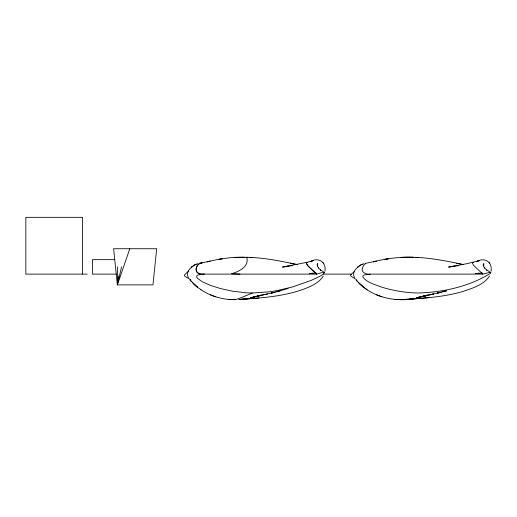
<?xml version="1.0" encoding="UTF-8"?>
<svg xmlns="http://www.w3.org/2000/svg" width="517" height="517" viewBox="0 0 517 517"><rect width="100%" height="100%" fill="white"/><g stroke="black" fill="none" stroke-linecap="round" stroke-linejoin="round"><path stroke-width="0.78" d="M117.508 266.804L117.359 284.88L152.954 284.88L156.703 248.735L113.611 248.735L117.359 284.88L129.806 248.735M317.419 264.478L317.438 266.048L317.716 263.702L317.115 264.866L317.528 264.155M483.569 264.478L483.589 266.048L483.867 263.702L482.994 265.04M317.322 265.473L317.348 264.969M483.473 265.473L483.498 264.969M324.909 271.238C326.492 262.281 318.911 256.988 310.782 261.344L313.425 260.633M491.053 271.238C492.643 262.281 485.062 256.988 476.926 261.344L479.576 260.633M118.445 275.845L117.359 284.88L121.56 266.804M317.528 264.019L317.49 266.145L318.485 268.058L318.226 267.709L320.663 270.126L320.353 269.9L324.314 272.336M483.679 264.019L483.641 266.145L484.636 268.058L484.371 267.709L486.807 270.126L486.503 269.9L490.465 272.336M234.66 299.246L234.531 299.556L235.552 299.556A400.927 6.43 -26.1 0 0 245.497 295.911L252.445 292.99L269.241 291.866L277.409 290.548L292.751 286.877L311.622 280.227L320.152 276.149L322.879 274.508L324.702 272.504L320.941 272.834L316.701 274.12L204.228 274.12C194.108 276.369 193.694 263.702 202.121 262.92L199.698 263.295L210.128 261.143L207.194 261.822C219.337 258.765 231.842 256.943 244.386 257.214M365.745 263.844C365.506 262.474 362.766 266.636 362.54 267.696C360.362 272.485 366.643 274.695 370.379 274.12L482.852 274.12L489.722 272.33L490.846 272.504L490.581 273.26C469.287 286.56 443.496 292.189 418.596 292.99C405.897 292.842 393.237 290.748 381.119 286.948C374.812 284.408 367.07 282.773 362.824 277.047L362.934 275.845L364.168 274.921L370.379 274.12M323.287 276.078C318.911 283.161 310.639 286.437 303.24 289.352C284.143 296.112 263.812 297.876 243.733 299.084M489.437 276.078C483.595 285.113 472.26 288.247 462.696 291.53C445.531 296.525 427.643 297.999 409.884 299.084M307.201 262.345L306.187 262.933L307.35 265.273L316.701 274.12L308.384 266.507L306.187 262.933L306.678 262.371L312.785 260.801M246.137 257.628L246.764 257.369C249.368 266.74 238.957 271.574 231.655 273.745L239.959 274.12M192.188 266.598L191.212 267.515L194.495 264.962L197.765 263.67M358.339 266.598L357.363 267.515L360.64 264.962L363.916 263.67M191.749 266.998C188.705 269.435 185.797 273.739 188.401 277.558M357.9 266.998C354.856 269.435 351.948 273.739 354.552 277.558M188.608 271.121L185.532 273.913M354.08 271.748L351.683 273.913M185.189 274.417L184.343 275.128L184.731 276.143L190.818 279.826M351.34 274.417L350.487 275.128L350.881 276.143L356.284 279.51M192.983 265.964L196.13 264.193M359.134 265.964L362.281 264.193M258.293 295.866L258.733 295.763L253.698 297.055L261.35 294.948M276.601 291.762L288.15 288.486M427.501 294.948L419.849 297.055L423.675 296.067M275.238 292.157L271.154 293.12L280.557 290.754M441.389 292.157L437.304 293.12L446.707 290.754L442.746 291.762L445.383 291.09M273.991 292.448L250.241 297.747M440.135 292.448L425.181 295.84L433.776 293.934L430.609 294.703M267.632 293.934L259.036 295.84M423.184 296.331L427.585 295.336L416.392 297.747L420.903 296.81M478.936 260.801L466.399 263.773L448.53 267.089L454.301 266.139L453.222 266.333M257.033 296.331L261.434 295.336L257.983 296.112M306.678 262.371L282.379 267.089L288.15 266.139L287.071 266.333M254.177 296.932L254.752 296.81M424.134 296.112L428.496 295.175M250.939 297.579L256.18 296.519M417.09 297.579L422.331 296.519M365.771 263.302L376.279 261.143L373.339 261.822C386.341 258.519 399.77 256.742 413.199 257.266M283.807 266.837L289.539 266.061M449.958 266.837L455.69 266.061M290.289 265.964L292.628 265.68M456.44 265.964L458.081 265.751L457.707 265.79M253.517 298.425L258.836 297.992M394.348 299.362L400.888 299.66L414.169 298.71C393.385 302.277 370.017 296.693 356.187 279.975L357.344 281.364M243.391 299.169L248.018 298.71L238.899 299.479L243.449 299.13M429.562 297.579L419.668 298.425M239.106 299.498L253.227 298.393L248.574 298.781M409.574 299.175L419.371 298.393L414.724 298.781M316.217 273.008L310.071 273.48M482.367 273.008L476.222 273.48M405.108 299.505L409.542 299.169M309.89 273.487L312.837 273.273M476.041 273.487L478.916 273.28L475.485 273.512M312.766 273.28L309.334 273.512M236.851 257.311L234.311 257.447L247.048 257.266M402.995 257.311L400.462 257.447C421.678 256.154 442.759 260.057 463.381 264.626L456.653 263.205M473.352 262.345L472.338 262.933L473.501 265.273L482.852 274.12M114.845 259.65L92.446 259.65L92.446 274.12L116.319 274.12M87.127 274.12L25.85 274.12L25.85 217.34L82.558 217.34L82.558 274.12M323.564 274.12L351.34 274.12M234.989 299.653C222.995 299.795 210.949 296.403 200.958 289.727M234.737 299.66L228.197 299.362M252.445 292.99L245.653 292.751L232.463 291.187L220.384 288.538L210.096 285.248L202.276 281.739L197.61 278.463L196.673 277.047L196.783 275.845L198.024 274.921L204.228 274.12L200.712 273.855L198.289 273.118L196.803 272.032C194.806 269.105 197.139 265.454 199.4 263.411L199.743 263.327L199.594 263.844L199.62 263.302M246.893 257.266C263.909 257.666 280.66 261.014 297.236 264.626L290.509 263.205M415.771 257.369L418.628 257.518M249.621 257.369L252.477 257.518M381.966 296.836L376.466 294.787M215.815 296.836L210.316 294.787M363.251 286.916L367.225 289.811M193.791 284.04L197.21 286.993L190.036 279.975L191.2 281.364M197.1 286.916L201.074 289.811M359.942 284.04L363.361 286.993L358.552 282.676M197.21 286.993L192.402 282.676M489.185 262.591L489.534 263.159M323.035 262.591L323.383 263.159M222.187 258.771L218.542 259.437L222.187 258.771M388.338 258.771L384.693 259.437L388.338 258.771"/></g></svg>
